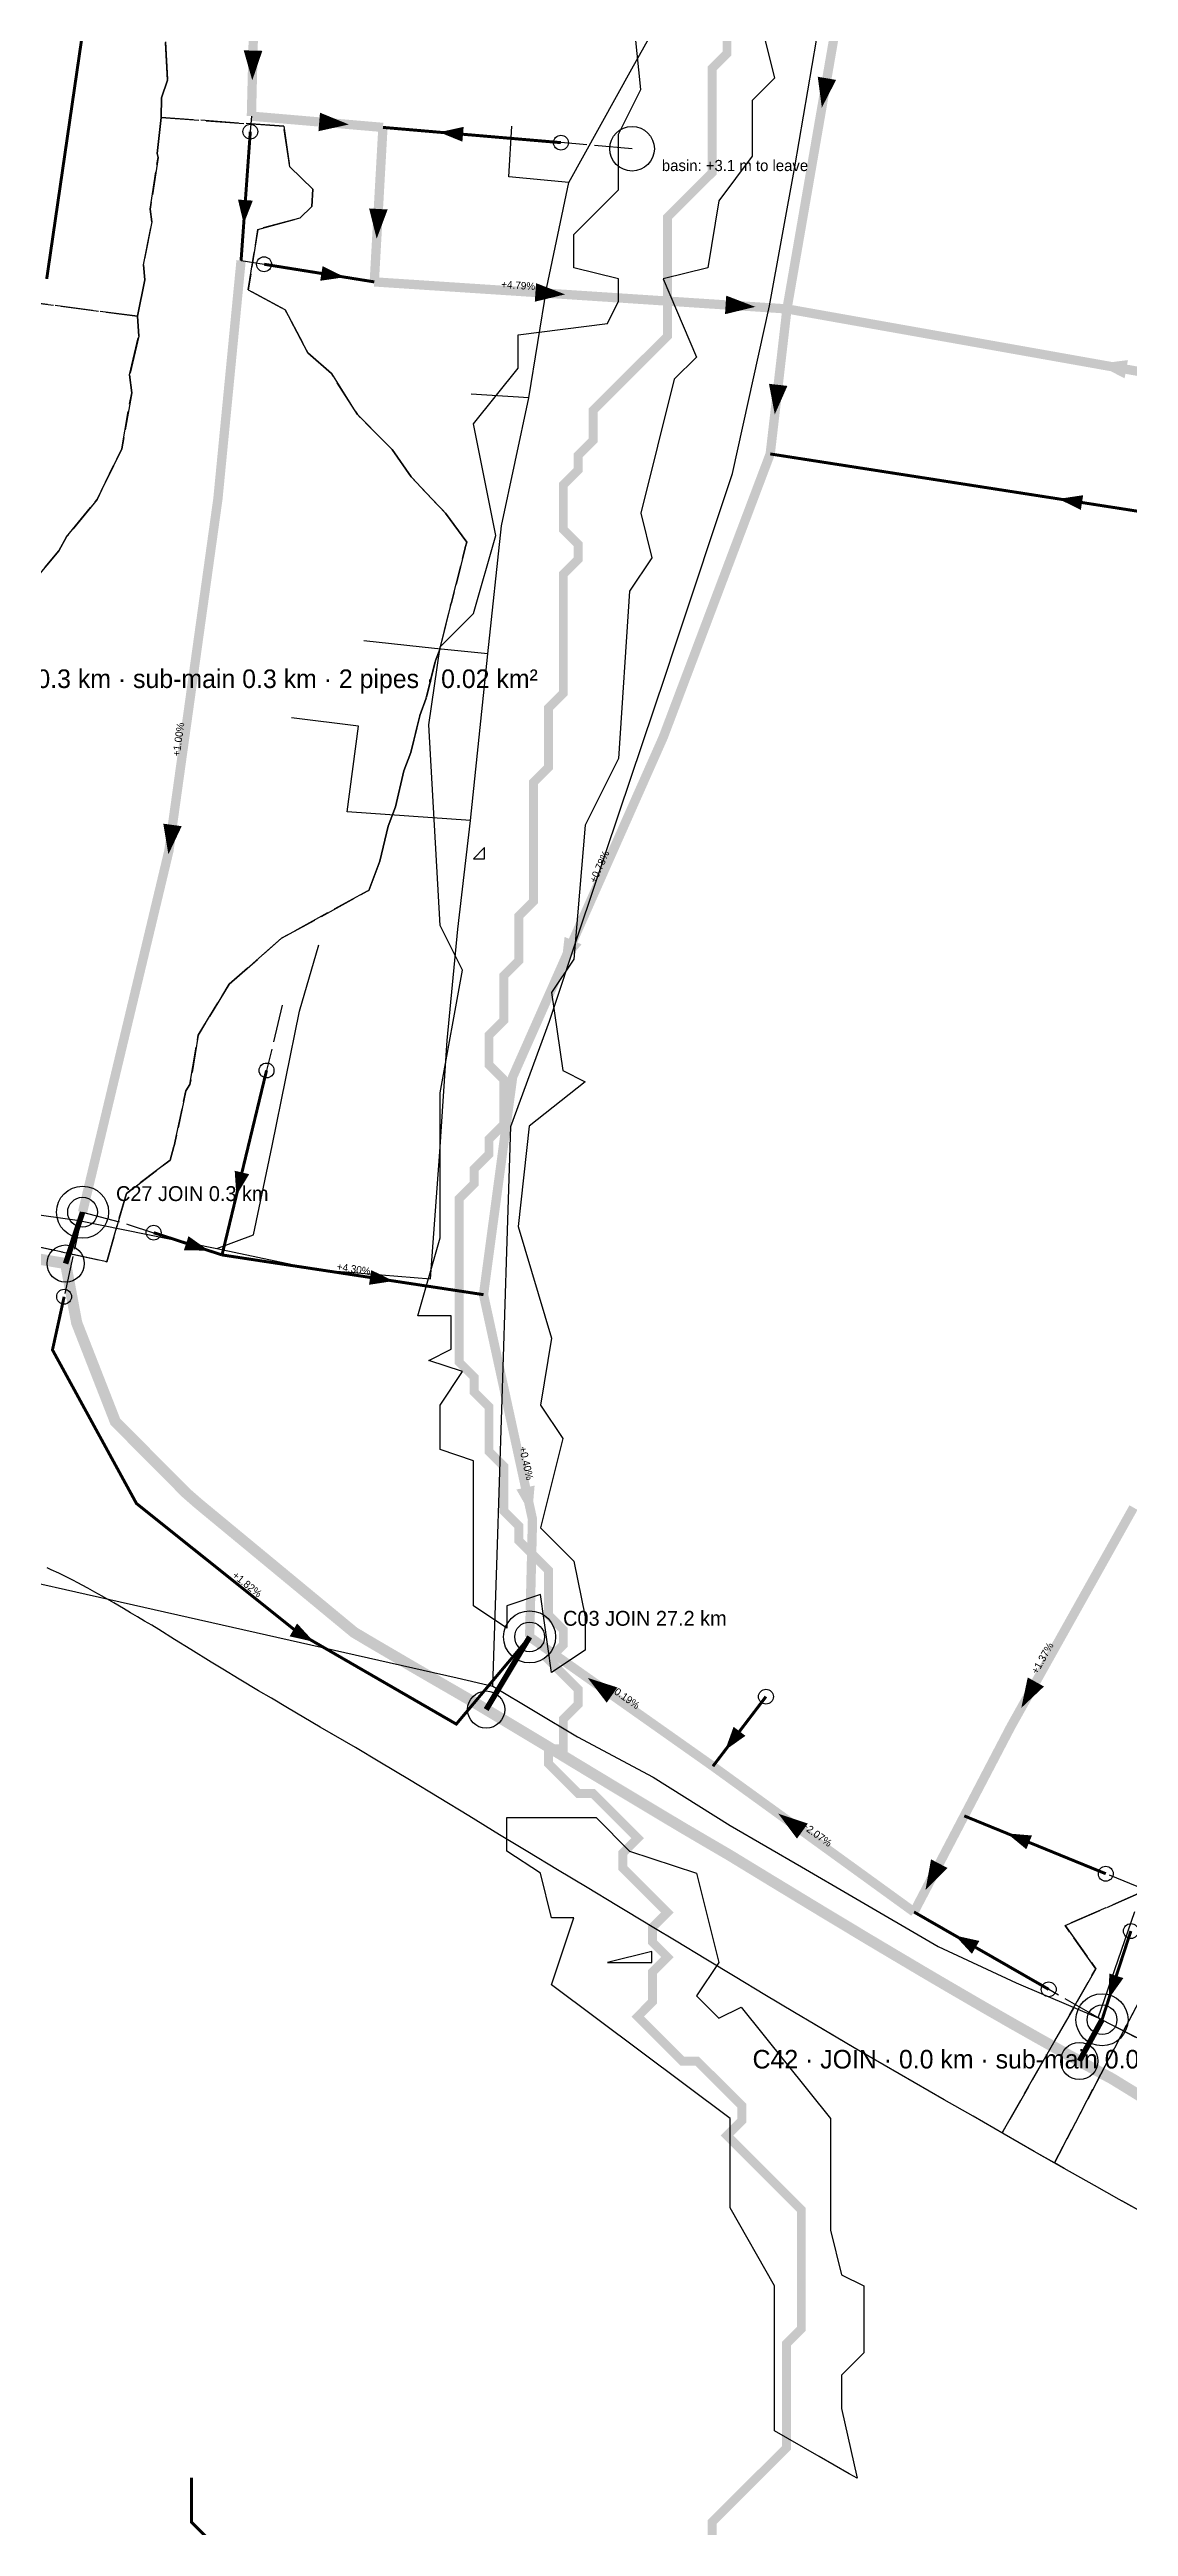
# Model space of a CAD drawing. Header units: metres. Extents: x 442821 to 452274, y 2561971 to 2571293.
# Drawn here: x 450446 to 450736, y 2567239 to 2567906 of the extents above; entities that cross this region are included whole.
import ezdxf
from ezdxf.enums import TextEntityAlignment as Align

# ---------------------------------------------------------------- set-up
doc = ezdxf.new("R2010")
doc.units = ezdxf.units.M
doc.header["$LTSCALE"] = 8
doc.linetypes.add('DASHDOT', pattern=[3.556, 2.54, -0.508, 0, -0.508])
doc.linetypes.add('DASHED', pattern=[1.524, 1.27, -0.254])
for name, color, linetype in [('A_ARROWS', 7, 'Continuous'), ('A_BASINS', 1, 'Continuous'), ('A_BUILT_2006', 252, 'Continuous'), ('A_CATCH_LABEL', 7, 'Continuous'), ('A_CATCHMENTS', 7, 'Continuous'), ('A_ENVELOPE', 3, 'Continuous'), ('A_GRADIENT', 8, 'Continuous'), ('A_HEAD_GAP', 8, 'Continuous'), ('A_HEADS', 8, 'Continuous'), ('A_JOIN_LINK', 6, 'Continuous'), ('A_MAIN_PIPE', 5, 'Continuous'), ('A_OUTLET_LABEL', 7, 'Continuous'), ('A_OUTLETS', 7, 'Continuous'), ('A_STREAMS', 5, 'Continuous'), ('A_WADI', 4, 'Continuous')]:
    doc.layers.add(name, color=color, linetype=linetype)

msp = doc.modelspace()

# ---------------------------------------------------------------- linework, layer by layer
at = {"layer": 'A_ARROWS', "color": 2}
for points in [[(450500.3, 2567897.46), (450497.99, 2567905.52), (450502.99, 2567905.39)], [(450653.5, 2567890.11), (450652.4, 2567898.42), (450657.33, 2567897.57)], [(450526.27, 2567885.58), (450518.09, 2567883.77), (450518.51, 2567888.75)], [(450550.6, 2567883.49), (450557.15, 2567884.94), (450556.81, 2567880.95)], [(450533.76, 2567854.86), (450531.71, 2567862.98), (450536.71, 2567862.7)], [(450525.21, 2567844.49), (450518.57, 2567843.52), (450519.2, 2567847.47)], [(450584.44, 2567839.86), (450576.29, 2567837.89), (450576.62, 2567842.88)], [(450635.6, 2567836.51), (450627.45, 2567834.53), (450627.78, 2567839.52)], [(450727.5, 2567821.12), (450735.82, 2567822.18), (450734.94, 2567817.26)], [(450640.84, 2567807.57), (450639.28, 2567815.8), (450644.24, 2567815.23)], [(450717.16, 2567784.83), (450723.79, 2567785.82), (450723.17, 2567781.87)], [(450583.34, 2567658.66), (450584.3, 2567666.98), (450588.87, 2567664.96)], [(450496.01, 2567597.36), (450495.57, 2567604.05), (450499.45, 2567603.12)], [(450488.6, 2567582.56), (450481.89, 2567582.64), (450483.13, 2567586.44)], [(450538.32, 2567574.38), (450531.69, 2567573.37), (450532.29, 2567577.32)], [(450575.5, 2567511), (450571.35, 2567518.28), (450576.24, 2567519.35)], [(450516.88, 2567477.3), (450510.34, 2567478.77), (450512.34, 2567482.24)], [(450590.53, 2567467.58), (450598.51, 2567465.01), (450595.63, 2567460.92)], [(450707.15, 2567459.51), (450708.88, 2567467.71), (450713.24, 2567465.27)], [(450627.48, 2567448.12), (450629.76, 2567454.43), (450632.95, 2567452)], [(450641.79, 2567431.06), (450649.73, 2567428.39), (450646.8, 2567424.34)], [(450703.33, 2567425.75), (450710.01, 2567425.18), (450708.5, 2567421.48)], [(450681.38, 2567410.51), (450682.87, 2567418.76), (450687.3, 2567416.45)], [(450689.32, 2567398.27), (450695.87, 2567396.81), (450693.87, 2567393.34)]]:
    msp.add_solid(points, dxfattribs=at)
at = {"layer": 'A_ARROWS', "color": 3}
for points in [[(450497.99, 2567858.85), (450496.45, 2567865.37), (450500.44, 2567865.09)], [(450477.73, 2567689.18), (450476.36, 2567697.44), (450481.31, 2567696.76)]]:
    msp.add_solid(points, dxfattribs=at)
at = {"layer": 'A_ARROWS', "color": 1}
msp.add_solid([(450730.73, 2567381.34), (450730.8, 2567388.05), (450734.61, 2567386.81)], dxfattribs=at)
at = {"layer": 'A_BASINS', "color": 1}
msp.add_circle((450602.46, 2567879.04), 6, dxfattribs=at)
at = {"layer": 'A_BUILT_2006', "color": 252}
for points in [[(450602.41, 2567900.51), (450619.43, 2567931.09)], [(450646.21, 2567874.14), (450652.03, 2567908.25)], [(450585.4, 2567869.94), (450602.41, 2567900.51)], [(450569.32, 2567871.47), (450570.08, 2567885.12)], [(450585.4, 2567869.94), (450569.32, 2567871.47)], [(450579.55, 2567841.81), (450585.4, 2567869.94)], [(450639.43, 2567836.82), (450646.21, 2567874.14)], [(450574.65, 2567812), (450579.55, 2567841.81)], [(450629.43, 2567791.63), (450639.43, 2567836.82)], [(450574.65, 2567812), (450559.16, 2567813)], [(450567.33, 2567777.62), (450574.65, 2567812)], [(450614.05, 2567745.25), (450629.43, 2567791.63)], [(450563.62, 2567743.16), (450567.33, 2567777.62)], [(450549.31, 2567744.55), (450530.33, 2567746.64)], [(450563.62, 2567743.16), (450549.31, 2567744.55)], [(450558.96, 2567698.29), (450563.62, 2567743.16)], [(450598.92, 2567700.09), (450611.52, 2567737.63), (450614.05, 2567745.25)], [(448909.88, 2567734.52), (449242.47, 2567681.75), (449797.56, 2567563.21), (450151.84, 2567525.63), (450277.59, 2567501.59), (450351.46, 2567477.13), (450410.56, 2567500.21), (450555.37, 2567467.62), (450565.02, 2567465.34)], [(450528.87, 2567723.69), (450510.81, 2567725.91)], [(450525.82, 2567700.67), (450528.87, 2567723.69)], [(450558.96, 2567698.29), (450525.82, 2567700.67)], [(450555.58, 2567669.02), (450558.96, 2567698.29)], [(450588.34, 2567668.59), (450598.92, 2567700.09)], [(450552.74, 2567639.11), (450555.58, 2567669.02)], [(450580.2, 2567644.33), (450588.34, 2567668.59)], [(450513.02, 2567646.95), (450518.18, 2567664.83)], [(450505.6, 2567610.77), (450513.02, 2567646.95)], [(450569.85, 2567615.93), (450580.2, 2567644.33)], [(450550.71, 2567609.16), (450552.74, 2567639.11)], [(450568.77, 2567582.35), (450569.85, 2567615.93)], [(450500.66, 2567586.85), (450505.6, 2567610.77)], [(450548.24, 2567574.99), (450550.71, 2567609.16)], [(450406.37, 2567597.31), (450453.15, 2567590.74)], [(450453.15, 2567590.74), (450490.76, 2567583.09)], [(450490.76, 2567583.09), (450500.66, 2567586.85)], [(450490.76, 2567583.09), (450517.51, 2567577.44)], [(450567.41, 2567539.8), (450568.77, 2567582.35)], [(450517.51, 2567577.44), (450548.24, 2567574.99)], [(450566.16, 2567500.71), (450567.41, 2567539.8)], [(450565.02, 2567465.34), (450566.16, 2567500.71)], [(450565.02, 2567465.34), (450587.75, 2567451.76)], [(450587.75, 2567451.76), (450608.13, 2567440.84)], [(450608.13, 2567440.84), (450628.82, 2567427.9)], [(450628.82, 2567427.9), (450648.03, 2567416.74)], [(450648.03, 2567416.74), (450661.59, 2567408.87)], [(450661.59, 2567408.87), (450684.78, 2567395.35)], [(450727.8, 2567376.11), (450737.7, 2567404.73)], [(450684.78, 2567395.35), (450705.81, 2567385.5)], [(450705.81, 2567385.5), (450727.8, 2567376.11)], [(450727.8, 2567376.11), (450759.5, 2567359.94)]]:
    msp.add_lwpolyline(points, dxfattribs=at)
at = {"layer": 'A_CATCHMENTS', "color": 2, "linetype": 'DASHED'}
for points in [[(450389.44, 2567595.22), (450461.15, 2567579.56), (450466.44, 2567597.94), (450478.23, 2567606.94), (450479.18, 2567610.62), (450479.28, 2567610.76), (450482.43, 2567625.57), (450483.54, 2567627.25), (450485.75, 2567640.51), (450494.07, 2567654.24), (450508.19, 2567666.6), (450531.24, 2567679.3), (450531.65, 2567679.46), (450534.64, 2567687.35), (450536.84, 2567696.8), (450538.79, 2567701.96), (450541.09, 2567711.66), (450542.94, 2567716.56), (450545.34, 2567726.51), (450547.09, 2567731.17), (450549.59, 2567741.36), (450550.71, 2567744.35), (450553.65, 2567756.23), (450553.92, 2567756.96), (450557.59, 2567771.64), (450557.6, 2567771.72), (450557.98, 2567773.21), (450552.3, 2567780.98), (450543.07, 2567790.73), (450537.91, 2567798.11), (450528.6, 2567807.5), (450521.56, 2567818.55), (450515.22, 2567824.17), (450509.12, 2567835.74), (450499.2, 2567841.09), (450501.8, 2567857.35), (450513.06, 2567860.39), (450516.29, 2567863.48), (450516.59, 2567868.17), (450510.35, 2567874.18), (450508.74, 2567885.1), (450475.77, 2567887.46), (450475.87, 2567892.79), (450477.48, 2567897.53), (450476.94, 2567907.86)], [(450741.09, 2567410.61), (450718.96, 2567400.94), (450727.2, 2567389.34), (450701.98, 2567345.14), (450694.19, 2567349.62), (450686.39, 2567354.1), (450678.32, 2567358.74), (450670.26, 2567363.39), (450662.21, 2567368.07), (450651.61, 2567374.29), (450646.17, 2567377.52), (450638.19, 2567382.3), (450630.21, 2567387.11), (450622.25, 2567391.93), (450614.29, 2567396.75), (450608.27, 2567400.38), (450601.06, 2567404.72), (450598.34, 2567406.36), (450590.35, 2567411.15), (450582.37, 2567415.94), (450574.4, 2567420.75), (450566.78, 2567425.38), (450558.51, 2567430.45), (450550.57, 2567435.31), (450542.62, 2567440.16), (450534.64, 2567444.95), (450528.02, 2567448.86), (450518.52, 2567454.33), (450514.15, 2567456.92), (450509.8, 2567459.51), (450505.44, 2567462.1), (450502.01, 2567464.14), (450496.73, 2567467.29), (450492.38, 2567469.9), (450489.26, 2567471.8), (450483.72, 2567475.22), (450479.41, 2567477.91), (450475.12, 2567480.61), (450473.23, 2567481.75), (450471.34, 2567482.89), (450469.44, 2567484.02), (450467.55, 2567485.14), (450465.65, 2567486.26), (450463.03, 2567487.78), (450461.83, 2567488.48), (450459.91, 2567489.56), (450457.98, 2567490.64), (450456.05, 2567491.7), (450453.17, 2567493.25), (450452.16, 2567493.78), (450450.2, 2567494.8), (450448.22, 2567495.78), (450446.22, 2567496.71), (450445.15, 2567497.18)]]:
    msp.add_lwpolyline(points, dxfattribs=at)
at = {"layer": 'A_CATCHMENTS', "color": 1, "linetype": 'DASHED'}
msp.add_lwpolyline([(450476.94, 2567907.86), (450477.48, 2567897.53), (450475.87, 2567892.79), (450475.77, 2567887.46), (450474.75, 2567877.73), (450474.94, 2567876.71), (450472.82, 2567862.79), (450473.31, 2567859.39), (450471.01, 2567847.83), (450471.39, 2567843.79), (450469.41, 2567833.99), (450436.78, 2567838.23)], dxfattribs=at)
at = {"layer": 'A_CATCHMENTS', "color": 3, "linetype": 'DASHED'}
for points in [[(450436.72, 2567757.07), (450448.28, 2567770.9), (450450.36, 2567774.61), (450458.55, 2567784.63), (450465.17, 2567798.3), (450467.85, 2567813.4), (450467.31, 2567818.25), (450469.74, 2567828.58), (450469.41, 2567833.99), (450471.39, 2567843.79), (450471.01, 2567847.83), (450473.31, 2567859.39), (450472.82, 2567862.79), (450474.94, 2567876.71), (450474.75, 2567877.73), (450475.77, 2567887.46), (450508.74, 2567885.1), (450510.35, 2567874.18), (450516.59, 2567868.17), (450516.29, 2567863.48), (450513.06, 2567860.39), (450501.8, 2567857.35), (450499.2, 2567841.09), (450509.12, 2567835.74), (450515.22, 2567824.17), (450521.56, 2567818.55), (450528.6, 2567807.5), (450537.91, 2567798.11), (450543.07, 2567790.73), (450552.3, 2567780.98), (450557.98, 2567773.21), (450557.6, 2567771.72), (450557.59, 2567771.64), (450553.92, 2567756.96), (450553.65, 2567756.23), (450550.71, 2567744.35), (450549.59, 2567741.36), (450547.09, 2567731.17), (450545.34, 2567726.51), (450542.94, 2567716.56), (450541.09, 2567711.66), (450538.79, 2567701.96), (450536.84, 2567696.8), (450534.64, 2567687.35), (450531.65, 2567679.46), (450531.24, 2567679.3), (450508.19, 2567666.6), (450494.07, 2567654.24), (450485.75, 2567640.51), (450483.54, 2567627.25), (450482.43, 2567625.57), (450479.28, 2567610.76), (450479.18, 2567610.62), (450478.23, 2567606.94), (450466.44, 2567597.94), (450461.15, 2567579.56), (450389.44, 2567595.22)], [(450743.07, 2567321.94), (450733.5, 2567327.23), (450726.8, 2567330.99), (450718.7, 2567335.58), (450716.05, 2567337.09), (450741.06, 2567384.83)]]:
    msp.add_lwpolyline(points, dxfattribs=at)
at = {"layer": 'A_CATCHMENTS', "color": 4, "linetype": 'DASHED'}
msp.add_lwpolyline([(450436.78, 2567838.23), (450469.41, 2567833.99), (450469.74, 2567828.58), (450467.31, 2567818.25), (450467.85, 2567813.4), (450465.17, 2567798.3), (450458.55, 2567784.63), (450450.36, 2567774.61), (450448.28, 2567770.9), (450436.72, 2567757.07)], dxfattribs=at)
at = {"layer": 'A_CATCHMENTS', "color": 1, "linetype": 'DASHED'}
msp.add_lwpolyline([(450727.2, 2567389.34), (450718.96, 2567400.94), (450741.09, 2567410.61), (450743.11, 2567409.93), (450750.02, 2567385.97), (450741.06, 2567384.83), (450716.05, 2567337.09), (450710.61, 2567340.19), (450702.54, 2567344.82), (450701.98, 2567345.14), (450727.2, 2567389.34)], close=True, dxfattribs=at)
at = {"layer": 'A_ENVELOPE', "color": 3}
msp.add_lwpolyline([(450743.07, 2567321.94), (450733.5, 2567327.23), (450726.8, 2567330.99), (450718.7, 2567335.58), (450710.61, 2567340.19), (450702.54, 2567344.82), (450694.19, 2567349.62), (450686.39, 2567354.1), (450678.32, 2567358.74), (450670.26, 2567363.39), (450662.21, 2567368.07), (450651.61, 2567374.29), (450646.17, 2567377.52), (450638.19, 2567382.3), (450630.21, 2567387.11), (450622.25, 2567391.93), (450614.29, 2567396.75), (450608.27, 2567400.38), (450601.06, 2567404.72), (450598.34, 2567406.36), (450590.35, 2567411.15), (450582.37, 2567415.94), (450574.4, 2567420.75), (450566.78, 2567425.38), (450558.51, 2567430.45), (450550.57, 2567435.31), (450542.62, 2567440.16), (450534.64, 2567444.95), (450528.02, 2567448.86), (450518.52, 2567454.33), (450514.15, 2567456.92), (450509.8, 2567459.51), (450505.44, 2567462.1), (450502.01, 2567464.14), (450496.73, 2567467.29), (450492.38, 2567469.9), (450489.26, 2567471.8), (450483.72, 2567475.22), (450479.41, 2567477.91), (450475.12, 2567480.61), (450473.23, 2567481.75), (450471.34, 2567482.89), (450469.44, 2567484.02), (450467.55, 2567485.14), (450465.65, 2567486.26), (450463.03, 2567487.78), (450461.83, 2567488.48), (450459.91, 2567489.56), (450457.98, 2567490.64), (450456.05, 2567491.7), (450453.17, 2567493.25), (450452.16, 2567493.78), (450450.2, 2567494.8), (450448.22, 2567495.78), (450446.22, 2567496.71), (450445.15, 2567497.18)], dxfattribs=at)
at = {"layer": 'A_HEAD_GAP', "color": 8, "linetype": 'DASHED'}
for points in [[(450500.06, 2567887.82), (450499.76, 2567883.65)], [(450602.46, 2567879.04), (450583.31, 2567880.69)], [(450497.28, 2567848.96), (450503.47, 2567847.97)], [(450508.37, 2567648.62), (450504.13, 2567631.04)], [(450454.64, 2567592.9), (450449.68, 2567570.15)], [(450454.64, 2567592.9), (450466.94, 2567589.61), (450473.75, 2567587.39)], [(450740.25, 2567410.65), (450729.88, 2567414.89)], [(450728.86, 2567375.6), (450727.74, 2567376.19), (450714.53, 2567383.78)], [(450728.86, 2567375.6), (450740.42, 2567369.55)]]:
    msp.add_lwpolyline(points, dxfattribs=at)
at = {"layer": 'A_HEADS', "color": 3}
msp.add_circle((450499.76, 2567883.65), 2, dxfattribs=at)
at = {"layer": 'A_HEADS', "color": 2}
for centre in [(450583.31, 2567880.69), (450503.47, 2567847.97), (450504.13, 2567631.04), (450473.75, 2567587.39), (450449.68, 2567570.15), (450638.46, 2567462.55), (450729.88, 2567414.89), (450714.53, 2567383.78)]:
    msp.add_circle(centre, 2, dxfattribs=at)
at = {"layer": 'A_HEADS', "color": 1}
msp.add_circle((450736.62, 2567399.47), 2, dxfattribs=at)
at = {"layer": 'A_JOIN_LINK', "color": 6, "const_width": 1.5}
for points in [[(450454.64, 2567592.9), (450450.08, 2567579.08)], [(450574.9, 2567478.62), (450563.21, 2567459.07)], [(450728.86, 2567375.6), (450722.77, 2567364.5)]]:
    msp.add_lwpolyline(points, dxfattribs=at)
at = {"layer": 'A_JOIN_LINK', "color": 6}
for centre in [(450450.08, 2567579.08), (450563.21, 2567459.07), (450722.77, 2567364.5)]:
    msp.add_circle(centre, 5, dxfattribs=at)
at = {"layer": 'A_MAIN_PIPE', "color": 5, "const_width": 3}
msp.add_lwpolyline([(450763.65, 2567340.01), (450731.6, 2567359.71), (450724.57, 2567363.51), (450719.94, 2567366.05), (450712.25, 2567370.33), (450704.59, 2567374.66), (450696.96, 2567379.04), (450687.25, 2567384.69), (450681.71, 2567387.94), (450674.1, 2567392.45), (450666.5, 2567396.97), (450658.91, 2567401.53), (450651.33, 2567406.1), (450643.76, 2567410.7), (450639.72, 2567413.15), (450628.47, 2567420.01), (450624.9, 2567422.09), (450621.48, 2567424.09), (450618.08, 2567426.09), (450616.93, 2567426.76), (450615.79, 2567427.44), (450611.32, 2567430.1), (450607.75, 2567432.24), (450604.53, 2567434.17), (450601.12, 2567436.22), (450597.74, 2567438.25), (450594.32, 2567440.32), (450590.92, 2567442.37), (450587.96, 2567444.15), (450584.13, 2567446.48), (450580.71, 2567448.55), (450578.54, 2567449.86), (450573.86, 2567452.68), (450570.43, 2567454.74), (450567, 2567456.79), (450563.58, 2567458.84), (450560.08, 2567460.94), (450559.74, 2567461.13), (450554.21, 2567464.34), (450552.05, 2567465.58), (450544.38, 2567470.03), (450536.74, 2567474.49), (450531.83, 2567477.37), (450527.69, 2567479.83), (450512.08, 2567492.74), (450485.73, 2567514.53), (450482.44, 2567517.41), (450463.46, 2567536.53), (450453.06, 2567563.14), (450450.08, 2567579.08), (450396.66, 2567588.02)], dxfattribs=at)
at = {"layer": 'A_OUTLETS', "color": 5}
for centre, radius in [((450454.64, 2567592.9), 7), ((450454.64, 2567592.9), 4), ((450574.9, 2567478.62), 7), ((450574.9, 2567478.62), 4), ((450728.86, 2567375.6), 7), ((450728.86, 2567375.6), 4)]:
    msp.add_circle(centre, radius, dxfattribs=at)
at = {"layer": 'A_SECONDARY_HEADER', "color": 2, "linetype": 'DASHED', "const_width": 2.5}
for points in [[(450673.28, 2567982.83), (450664.56, 2567954.01), (450644.12, 2567835.95)], [(450535.44, 2567884.79), (450533.11, 2567843.22)], [(450562.49, 2567570.71), (450575.67, 2567510.23), (450574.9, 2567478.62)], [(450624.2, 2567443.81), (450574.9, 2567478.62)], [(450691.8, 2567430.46), (450678.29, 2567404.6)]]:
    msp.add_lwpolyline(points, dxfattribs=at)
at = {"layer": 'A_SECONDARY_HEADER', "color": 2, "const_width": 2.5}
for points in [[(450500.95, 2567924.41), (450500.06, 2567887.82)], [(450500.06, 2567887.82), (450535.44, 2567884.79)], [(450533.11, 2567843.22), (450610.34, 2567838.16)], [(450644.12, 2567835.95), (450639.61, 2567796.93)], [(450865.73, 2567802.31), (450753.8, 2567816.44), (450644.12, 2567835.95)], [(450639.61, 2567796.93), (450610.84, 2567720.72), (450570.33, 2567629.29), (450562.49, 2567570.71)], [(450737.33, 2567513.42), (450704.41, 2567454.62), (450691.8, 2567430.46)], [(450678.29, 2567404.6), (450624.2, 2567443.81)]]:
    msp.add_lwpolyline(points, dxfattribs=at)
at = {"layer": 'A_SECONDARY_HEADER', "color": 3, "const_width": 2.5}
msp.add_lwpolyline([(450497.28, 2567848.96), (450491.05, 2567784.87), (450477.87, 2567690.16), (450454.64, 2567592.9)], dxfattribs=at)
at = {"layer": 'A_SECONDARY_HEADER', "color": 2, "linetype": 'DASHDOT', "const_width": 2.5}
msp.add_lwpolyline([(450610.34, 2567838.16), (450644.12, 2567835.95)], dxfattribs=at)
at = {"layer": 'A_SECONDARY_MAIN', "color": 2, "linetype": 'DASHDOT', "const_width": 0.8}
msp.add_lwpolyline([(450583.31, 2567880.69), (450535.44, 2567884.79)], dxfattribs=at)
at = {"layer": 'A_SECONDARY_MAIN', "color": 2, "const_width": 0.8}
for points in [[(450504.13, 2567631.04), (450492.16, 2567581.4)], [(450492.16, 2567581.4), (450562.49, 2567570.71)], [(450638.46, 2567462.55), (450624.2, 2567443.81)], [(450729.88, 2567414.89), (450691.8, 2567430.46)]]:
    msp.add_lwpolyline(points, dxfattribs=at)
at = {"layer": 'A_SECONDARY_MAIN_BRANCH', "color": 1, "const_width": 0.8}
for points in [[(450430.05, 2568230.17), (450443.2, 2568188.3), (450454.1, 2568149.72), (450460.93, 2568121.02), (450463.09, 2568043), (450460.72, 2567951.95), (450444.99, 2567844)], [(450736.62, 2567399.47), (450728.86, 2567375.6)]]:
    msp.add_lwpolyline(points, dxfattribs=at)
at = {"layer": 'A_SECONDARY_MAIN_BRANCH', "color": 3, "const_width": 0.8}
msp.add_lwpolyline([(450499.76, 2567883.65), (450497.28, 2567848.96)], dxfattribs=at)
at = {"layer": 'A_SECONDARY_MAIN_BRANCH', "color": 2, "const_width": 0.8}
for points in [[(450503.47, 2567847.97), (450533.11, 2567843.22)], [(450843.38, 2567765.31), (450786.26, 2567774.06), (450738.42, 2567781.52), (450639.61, 2567796.93)], [(450473.75, 2567587.39), (450492.16, 2567581.4)], [(450449.68, 2567570.15), (450446.55, 2567555.85), (450469.13, 2567514.53), (450512.56, 2567479.8), (450555.17, 2567455.16), (450574.9, 2567478.62)], [(450714.53, 2567383.78), (450678.29, 2567404.6)]]:
    msp.add_lwpolyline(points, dxfattribs=at)
at = {"layer": 'A_STREAMS', "color": 5}
for points, const_width in [([(450627.98, 2567908.64), (450627.98, 2567904.64), (450623.98, 2567900.64), (450623.98, 2567896.64), (450623.98, 2567892.63), (450623.98, 2567888.63), (450623.98, 2567884.63), (450623.98, 2567880.63), (450623.98, 2567876.63), (450623.98, 2567872.63), (450619.97, 2567868.63), (450615.97, 2567864.62), (450611.97, 2567860.62), (450611.97, 2567856.62), (450611.97, 2567852.62), (450611.97, 2567848.62), (450611.97, 2567844.62), (450611.97, 2567840.62), (450611.97, 2567836.62), (450611.97, 2567832.61), (450611.97, 2567828.61), (450607.97, 2567824.61), (450603.97, 2567820.61), (450599.97, 2567816.61), (450595.97, 2567812.61), (450591.97, 2567808.61), (450591.97, 2567804.6), (450591.97, 2567800.6), (450587.97, 2567796.6), (450587.97, 2567792.6), (450583.97, 2567788.6), (450583.97, 2567784.6), (450583.97, 2567780.6), (450583.97, 2567776.59), (450587.97, 2567772.59), (450587.97, 2567768.59), (450583.97, 2567764.59), (450583.97, 2567760.59), (450583.97, 2567756.59), (450583.97, 2567752.59), (450583.97, 2567748.58), (450583.97, 2567744.58), (450583.97, 2567740.58), (450583.97, 2567736.58), (450583.97, 2567732.58), (450579.97, 2567728.58), (450579.97, 2567724.58), (450579.97, 2567720.57), (450579.97, 2567716.57), (450579.97, 2567712.57), (450575.97, 2567708.57), (450575.97, 2567704.57), (450575.97, 2567700.57), (450575.97, 2567696.57), (450575.97, 2567692.56), (450575.97, 2567688.56), (450575.97, 2567684.56), (450575.97, 2567680.56), (450575.97, 2567676.56), (450571.97, 2567672.56), (450571.97, 2567668.56), (450571.97, 2567664.56), (450571.97, 2567660.55), (450567.97, 2567656.55), (450567.97, 2567652.55), (450567.97, 2567648.55), (450567.97, 2567644.55), (450563.97, 2567640.55), (450563.97, 2567636.55), (450563.97, 2567632.54), (450567.97, 2567628.54), (450567.97, 2567624.54), (450567.97, 2567620.54), (450567.97, 2567616.54), (450563.97, 2567612.54), (450563.97, 2567608.54), (450559.97, 2567604.53), (450559.97, 2567600.53), (450555.97, 2567596.53), (450555.97, 2567592.53), (450555.97, 2567588.53), (450555.97, 2567584.53), (450555.97, 2567580.53), (450555.97, 2567576.52), (450555.97, 2567572.52), (450555.97, 2567568.52), (450555.97, 2567564.52), (450555.97, 2567560.52), (450555.97, 2567556.52), (450555.97, 2567552.52), (450559.97, 2567548.51), (450559.97, 2567544.51), (450563.97, 2567540.51), (450563.97, 2567536.51), (450563.97, 2567532.51), (450563.97, 2567528.51), (450567.97, 2567524.51), (450567.97, 2567520.5), (450567.97, 2567516.5), (450567.97, 2567512.5), (450571.97, 2567508.5), (450571.97, 2567504.5), (450575.97, 2567500.5), (450579.97, 2567496.5), (450579.97, 2567492.5), (450579.97, 2567488.49), (450579.97, 2567484.49), (450583.97, 2567480.49), (450583.97, 2567476.49), (450579.97, 2567472.49), (450583.97, 2567468.49), (450587.97, 2567464.49), (450587.97, 2567460.48), (450583.97, 2567456.48), (450583.97, 2567452.48), (450583.97, 2567448.48), (450579.97, 2567448.48), (450579.97, 2567444.48), (450583.97, 2567440.48), (450587.97, 2567436.48), (450591.97, 2567436.48), (450595.97, 2567432.47), (450599.97, 2567428.47), (450603.97, 2567424.47), (450599.97, 2567420.47), (450599.97, 2567416.47), (450603.97, 2567412.47), (450607.97, 2567408.47), (450611.97, 2567404.46), (450607.97, 2567400.46), (450607.97, 2567396.46), (450611.97, 2567392.46), (450607.97, 2567388.46), (450607.97, 2567384.46), (450607.97, 2567380.46), (450603.97, 2567376.45), (450607.97, 2567372.45), (450611.97, 2567368.45), (450615.97, 2567364.45), (450619.97, 2567364.45), (450623.98, 2567360.45), (450627.98, 2567356.45), (450631.98, 2567352.45), (450631.98, 2567348.44), (450627.98, 2567344.44), (450631.98, 2567340.44), (450635.98, 2567336.44), (450639.98, 2567332.44), (450643.98, 2567328.44), (450647.98, 2567324.44), (450647.98, 2567320.44), (450647.98, 2567316.43), (450647.98, 2567312.43), (450647.98, 2567308.43), (450647.98, 2567304.43), (450647.98, 2567300.43), (450647.98, 2567296.43), (450647.98, 2567292.43), (450643.98, 2567288.42), (450643.98, 2567284.42), (450643.98, 2567280.42), (450643.98, 2567276.42), (450643.98, 2567272.42), (450643.98, 2567268.42), (450643.98, 2567264.42), (450643.98, 2567260.41), (450639.98, 2567256.41), (450635.98, 2567252.41), (450631.98, 2567248.41), (450627.98, 2567244.41), (450623.98, 2567240.41), (450623.98, 2567236.41)], 2.4), ([(450483.96, 2567252.41), (450483.96, 2567248.41), (450483.96, 2567244.41), (450483.96, 2567240.41), (450487.96, 2567236.41)], 0.8)]:
    msp.add_lwpolyline(points, dxfattribs=dict(at, const_width=const_width))
at = {"layer": 'A_WADI', "color": 4}
msp.add_lwpolyline([(450637.8, 2567910.01), (450640.8, 2567898.01), (450634.8, 2567892.01), (450634.8, 2567877.01), (450625.8, 2567865.01), (450622.8, 2567847.01), (450610.8, 2567844.01), (450619.8, 2567823.01), (450613.8, 2567817.01), (450604.8, 2567781.01), (450607.8, 2567769.01), (450601.8, 2567760.01), (450598.8, 2567715.01), (450589.8, 2567697.01), (450586.8, 2567661.01), (450580.8, 2567652.01), (450583.8, 2567631.01), (450589.8, 2567628.01), (450574.8, 2567616.01), (450571.8, 2567589.01), (450580.8, 2567559.01), (450577.8, 2567541.01), (450583.8, 2567532.01), (450577.8, 2567508.01), (450586.8, 2567499.01), (450589.8, 2567484.01), (450589.8, 2567475.01), (450580.8, 2567469.01), (450577.8, 2567490.01), (450568.8, 2567487.01), (450568.8, 2567481.01), (450559.8, 2567487.01), (450559.8, 2567526.01), (450550.8, 2567529.01), (450550.8, 2567541.01), (450556.8, 2567550.01), (450547.8, 2567553.01), (450553.8, 2567556.01), (450553.8, 2567565.01), (450544.8, 2567565.01), (450550.8, 2567586.01), (450550.8, 2567625.01), (450556.8, 2567658.01), (450550.8, 2567670.01), (450547.8, 2567724.01), (450550.8, 2567745.01), (450559.8, 2567754.01), (450565.8, 2567775.01), (450559.8, 2567805.01), (450571.8, 2567820.01), (450571.8, 2567829.01), (450595.8, 2567832.01), (450598.8, 2567838.01), (450598.8, 2567844.01), (450586.8, 2567847.01), (450586.8, 2567856.01), (450598.8, 2567868.01), (450598.8, 2567883.01), (450604.8, 2567895.01), (450601.8, 2567925.01)], dxfattribs=at)
for points in [[(450562.8, 2567688.01), (450562.8, 2567691.01), (450559.8, 2567688.01), (450562.8, 2567688.01)], [(450640.8, 2567265.01), (450640.8, 2567304.01), (450628.8, 2567325.01), (450628.8, 2567349.01), (450580.8, 2567385.01), (450586.8, 2567403.01), (450580.8, 2567403.01), (450577.8, 2567415.01), (450568.8, 2567421.01), (450568.8, 2567430.01), (450592.8, 2567430.01), (450601.8, 2567421.01), (450619.8, 2567415.01), (450625.8, 2567391.01), (450619.8, 2567382.01), (450625.8, 2567376.01), (450631.8, 2567379.01), (450655.8, 2567349.01), (450655.8, 2567319.01), (450658.8, 2567307.01), (450664.8, 2567304.01), (450664.8, 2567286.01), (450658.8, 2567280.01), (450658.8, 2567271.01), (450662.97, 2567252.24), (450661.05, 2567253.34), (450660.86, 2567253.44), (450652.78, 2567258.08), (450644.38, 2567262.9), (450640.77, 2567264.98), (450640.8, 2567265.01)], [(450607.8, 2567391.01), (450607.8, 2567394.01), (450595.8, 2567391.01), (450607.8, 2567391.01)]]:
    msp.add_lwpolyline(points, close=True, dxfattribs=at)

# ---------------------------------------------------------------- texts
at = {"layer": 'A_BASINS', "color": 1}
msp.add_text('basin: +3.1 m to leave', height=3, dxfattribs=at).set_placement((450610.46, 2567873.04))
at = {"layer": 'A_CATCH_LABEL', "color": 3}
msp.add_text('C27 · JOIN · 0.3 km · sub-main 0.3 km · 2 pipes · 0.02 km²', height=5, dxfattribs=at).set_placement((450489.97, 2567736.44), align=Align.MIDDLE_CENTER)
at = {"layer": 'A_CATCH_LABEL', "color": 1}
msp.add_text('C42 · JOIN · 0.0 km · sub-main 0.0 km · 1 pipes · 0.00 km²', height=5, dxfattribs=at).set_placement((450721.99, 2567364.99), align=Align.MIDDLE_CENTER)
at = {"layer": 'A_GRADIENT', "color": 2}
for s, rotation, p in [('+4.79%', -3.74968, (450571.72, 2567840.69)), ('+0.78%', 66.1007, (450595.12, 2567685.22)), ('+4.30%', -8.63917, (450527.33, 2567576.05)), ('+0.40%', -77.71254, (450572.45, 2567525.02)), ('+1.82%', -38.65387, (450497.93, 2567491.5)), ('+1.37%', 60.759, (450714.22, 2567472.13)), ('+0.19%', 324.77822, (450599.55, 2567461.22)), ('+2.07%', 324.06323, (450651.25, 2567424.21))]:
    msp.add_text(s, height=2, rotation=rotation, dxfattribs=at).set_placement(p, align=Align.BOTTOM_CENTER)
at = {"layer": 'A_GRADIENT', "color": 3}
msp.add_text('+1.00%', height=2, rotation=82.07393, dxfattribs=at).set_placement((450482, 2567719.88), align=Align.BOTTOM_CENTER)
at = {"layer": 'A_OUTLET_LABEL', "color": 5}
for s, p in [('C27 JOIN 0.3 km', (450463.64, 2567595.9)), ('C03 JOIN 27.2 km', (450583.9, 2567481.62))]:
    msp.add_text(s, height=4, dxfattribs=at).set_placement(p)

doc.saveas('drawing.dxf')
